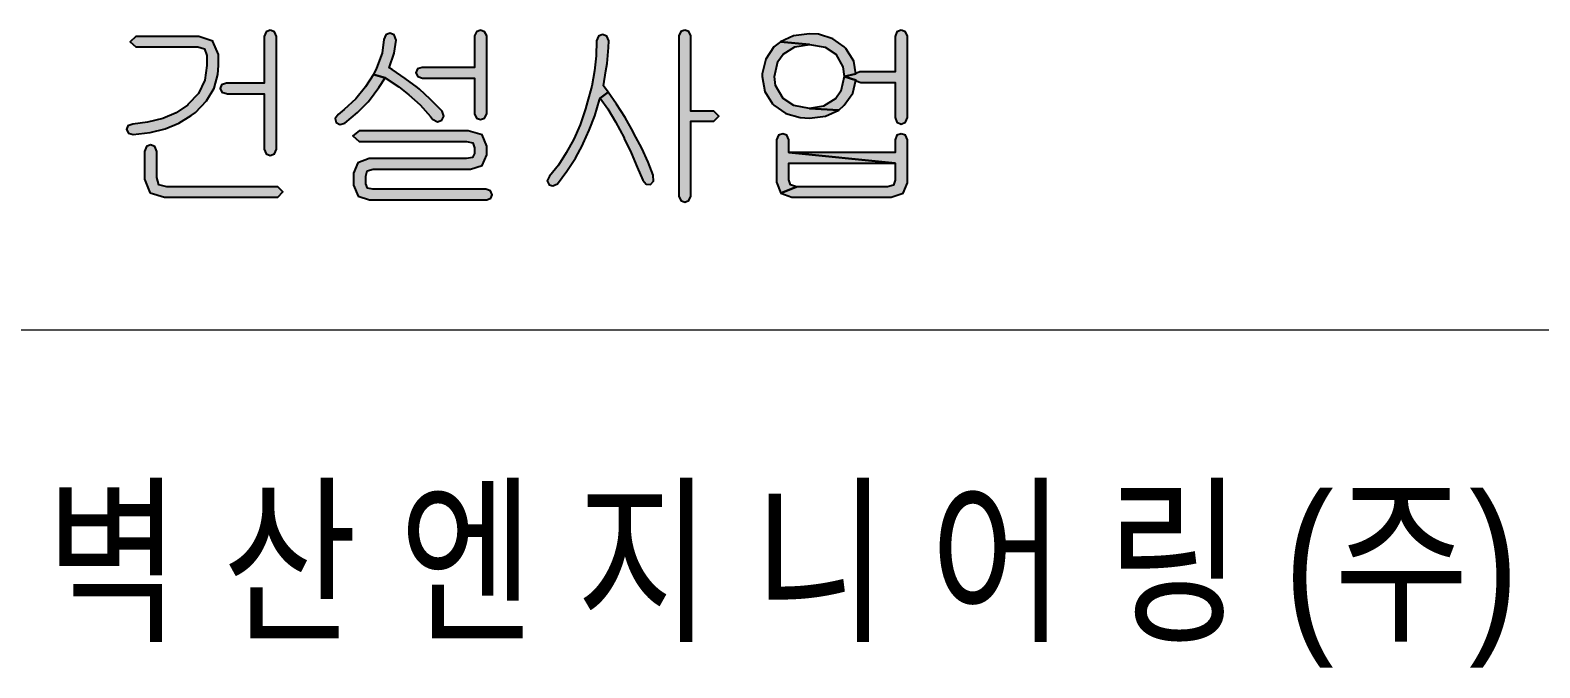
# Model space of a CAD drawing. Header units: inches. Extents: x 1155 to 1996, y 2 to 596.
# Drawn here: x 1915.51 to 1955.85, y 102.64 to 119.68 of the extents above; entities that cross this region are included whole.
import ezdxf

# ---------------------------------------------------------------- set-up
doc = ezdxf.new("R2010")
doc.units = ezdxf.units.IN
doc.header["$MEASUREMENT"] = 0
doc.layers.add('BG 0 -1', color=7, linetype='Continuous')
doc.layers.add('BG Default', color=7, linetype='Continuous')
doc.styles.add('Arial', font='arial.ttf')

msp = doc.modelspace()

# ---------------------------------------------------------------- hatches: boundary and pattern name
at = {"layer": 'BG Default', "linetype": 'Continuous'}
for points in [[(1919.98, 119.503), (1918.336, 119.503), (1918.182, 119.367), (1918.336, 119.231), (1919.989, 119.231), (1920.171, 119.176), (1920.234, 119.004), (1920.234, 118.731), (1920.18, 118.341), (1920.007, 117.987), (1919.726, 117.687), (1919.717, 117.669), (1919.408, 117.469), (1919.054, 117.314), (1918.645, 117.215), (1918.254, 117.169), (1918.118, 117.124), (1918.082, 117.024), (1918.136, 116.924), (1918.263, 116.888), (1918.718, 116.942), (1919.117, 117.042), (1919.481, 117.196), (1919.807, 117.396), (1919.926, 117.478), (1920.225, 117.787), (1920.425, 118.123), (1920.525, 118.495), (1920.543, 118.731), (1920.543, 119.022), (1920.389, 119.376), (1920.389, 119.385), (1920.016, 119.503)], [(1921.924, 119.676), (1921.815, 119.63), (1921.76, 119.503), (1921.76, 118.259), (1920.752, 118.259), (1920.625, 118.214), (1920.589, 118.114), (1920.634, 118.023), (1920.779, 117.977), (1921.76, 117.977), (1921.76, 116.497), (1921.815, 116.37), (1921.924, 116.324), (1922.042, 116.37), (1922.096, 116.497), (1922.096, 119.503), (1922.042, 119.63)], [(1927.546, 119.676), (1927.437, 119.63), (1927.382, 119.522), (1927.382, 118.677), (1925.984, 118.677), (1925.857, 118.64), (1925.82, 118.541), (1925.866, 118.441), (1925.993, 118.395), (1927.382, 118.395), (1927.382, 117.442), (1927.437, 117.324), (1927.546, 117.287), (1927.655, 117.324), (1927.709, 117.442), (1927.709, 119.522), (1927.655, 119.63)], [(1930.807, 119.558), (1930.698, 119.512), (1930.643, 119.394), (1930.634, 118.995), (1930.589, 118.586), (1930.516, 118.177), (1930.407, 117.769), (1930.352, 117.578), (1930.207, 117.151), (1930.035, 116.76), (1929.835, 116.397), (1929.626, 116.07), (1929.39, 115.779), (1929.326, 115.652), (1929.381, 115.543), (1929.481, 115.516), (1929.599, 115.571), (1929.853, 115.907), (1930.08, 116.252), (1930.271, 116.606), (1930.289, 116.651), (1930.452, 117.006), (1930.598, 117.387), (1930.725, 117.814), (1930.743, 117.859), (1930.952, 118.023), (1930.834, 118.186), (1930.897, 118.586), (1930.925, 118.786), (1930.961, 119.213), (1930.97, 119.394), (1930.916, 119.512)], [(1933.005, 119.676), (1932.896, 119.64), (1932.841, 119.522), (1932.841, 115.244), (1932.896, 115.126), (1933.005, 115.08), (1933.114, 115.126), (1933.168, 115.244), (1933.168, 117.242), (1933.777, 117.242), (1933.913, 117.378), (1933.777, 117.514), (1933.168, 117.514), (1933.168, 119.522), (1933.114, 119.64)], [(1938.79, 119.676), (1938.672, 119.63), (1938.627, 119.503), (1938.627, 118.559), (1937.682, 118.559), (1937.573, 118.522), (1937.573, 118.513), (1937.264, 118.441), (1937.573, 118.341), (1937.582, 118.323), (1937.709, 118.277), (1938.627, 118.277), (1938.627, 117.342), (1938.672, 117.215), (1938.79, 117.169), (1938.899, 117.215), (1938.954, 117.342), (1938.954, 119.512), (1938.899, 119.63)], [(1918.727, 116.615), (1918.618, 116.57), (1918.563, 116.433), (1918.563, 115.698), (1918.708, 115.343), (1918.718, 115.334), (1919.099, 115.216), (1919.108, 115.216), (1922.124, 115.216), (1922.26, 115.353), (1922.124, 115.489), (1919.163, 115.489), (1918.945, 115.543), (1918.89, 115.743), (1918.89, 116.433), (1918.836, 116.57)], [(1927.21, 116.987), (1924.303, 116.987), (1924.131, 116.851), (1924.303, 116.706), (1927.174, 116.706), (1927.337, 116.67), (1927.382, 116.533), (1927.382, 116.379), (1927.328, 116.27), (1927.174, 116.243), (1924.567, 116.243), (1924.267, 116.134), (1924.149, 115.852), (1924.149, 115.534), (1924.276, 115.244), (1924.576, 115.144), (1927.709, 115.144), (1927.818, 115.189), (1927.855, 115.28), (1927.809, 115.38), (1927.682, 115.425), (1924.667, 115.425), (1924.521, 115.452), (1924.476, 115.571), (1924.476, 115.779), (1924.512, 115.916), (1924.676, 115.961), (1927.273, 115.961), (1927.591, 116.061), (1927.709, 116.343), (1927.709, 116.579), (1927.591, 116.878)], [(1938.79, 116.906), (1938.672, 116.869), (1938.627, 116.742), (1938.627, 116.406), (1935.784, 116.406), (1938.627, 116.125), (1938.627, 115.67), (1938.581, 115.534), (1938.418, 115.489), (1935.993, 115.489), (1935.566, 115.325), (1935.866, 115.216), (1938.518, 115.216), (1938.836, 115.325), (1938.954, 115.598), (1938.954, 116.742), (1938.899, 116.869)]]:
    msp.add_hatch(color=3, dxfattribs=at).paths.add_polyline_path(points)
at = {"layer": 'BG Default', "linetype": 'ByBlock'}
for points in [[(1924.994, 118.404), (1925.357, 118.159), (1925.629, 117.95), (1925.929, 117.678), (1926.211, 117.369), (1926.265, 117.296), (1926.392, 117.224), (1926.51, 117.269), (1926.565, 117.378), (1926.52, 117.514), (1926.202, 117.832), (1925.911, 118.096), (1925.857, 118.141), (1925.53, 118.386), (1925.184, 118.622), (1925.103, 118.668), (1925.239, 119.058), (1925.293, 119.413), (1925.239, 119.549), (1925.121, 119.594), (1925.012, 119.549), (1924.957, 119.431), (1924.912, 119.058), (1924.767, 118.659), (1924.685, 118.495)], [(1937.573, 118.513), (1937.519, 118.849), (1937.31, 119.185), (1937.264, 119.231), (1936.956, 119.449), (1936.574, 119.567), (1936.338, 119.576), (1935.911, 119.522), (1935.557, 119.367), (1936.338, 119.294), (1936.756, 119.222), (1937.037, 119.031), (1937.228, 118.695), (1937.264, 118.441)], [(1935.557, 119.367), (1935.384, 119.231), (1935.166, 118.904), (1935.075, 118.513), (1935.075, 118.441), (1935.139, 118.041), (1935.348, 117.705), (1935.384, 117.669), (1935.702, 117.451), (1936.084, 117.342), (1936.338, 117.324), (1936.765, 117.378), (1937.119, 117.541), (1936.338, 117.587), (1935.92, 117.66), (1935.629, 117.85), (1935.43, 118.195), (1935.402, 118.441), (1935.493, 118.84), (1935.629, 119.031), (1935.947, 119.231), (1936.338, 119.294)], [(1924.685, 118.495), (1924.467, 118.159), (1924.213, 117.841), (1923.904, 117.56), (1923.74, 117.423), (1923.659, 117.314), (1923.686, 117.205), (1923.786, 117.16), (1923.922, 117.196), (1924.258, 117.478), (1924.54, 117.759), (1924.576, 117.805), (1924.83, 118.141), (1924.994, 118.404)], [(1937.119, 117.541), (1937.264, 117.669), (1937.491, 117.996), (1937.573, 118.341), (1937.264, 118.441), (1937.174, 118.05), (1937.037, 117.85), (1936.71, 117.65), (1936.338, 117.587)], [(1937.264, 118.441), (1937.174, 118.05), (1937.037, 117.85), (1936.71, 117.65), (1936.338, 117.587), (1937.119, 117.541), (1937.264, 117.669), (1937.491, 117.996), (1937.573, 118.341)], [(1930.743, 117.859), (1930.943, 117.578), (1931.152, 117.224), (1931.379, 116.797), (1931.379, 116.779), (1931.57, 116.397), (1931.733, 116.016), (1931.878, 115.67), (1931.969, 115.561), (1932.087, 115.552), (1932.169, 115.643), (1932.16, 115.798), (1932.024, 116.152), (1931.851, 116.524), (1931.642, 116.915), (1931.624, 116.96), (1931.406, 117.342), (1931.179, 117.696), (1930.952, 118.023)], [(1938.627, 116.125), (1935.784, 116.406), (1935.784, 116.742), (1935.729, 116.869), (1935.62, 116.906), (1935.511, 116.869), (1935.457, 116.742), (1935.457, 115.616), (1935.566, 115.325), (1935.993, 115.489), (1935.829, 115.543), (1935.784, 115.68), (1935.784, 116.125)]]:
    msp.add_hatch(color=3, dxfattribs=at).paths.add_polyline_path(points)

# ---------------------------------------------------------------- linework, layer by layer
at = {"layer": 'BG 0 -1', "color": 7, "linetype": 'Continuous', "lineweight": 9}
msp.add_line((1821.558, 111.671), (1970.825, 111.671), dxfattribs=at)
at = {"layer": 'BG 0 -1', "color": 3, "linetype": 'Continuous', "lineweight": 25}
for points in [[(1925.121, 119.594), (1925.012, 119.549), (1924.957, 119.431), (1924.912, 119.058), (1924.767, 118.659), (1924.685, 118.495), (1924.994, 118.404), (1925.357, 118.159), (1925.629, 117.95), (1925.929, 117.678), (1926.211, 117.369), (1926.265, 117.296), (1926.392, 117.224), (1926.51, 117.269), (1926.565, 117.378), (1926.52, 117.514), (1926.202, 117.832), (1925.911, 118.096), (1925.857, 118.141), (1925.53, 118.386), (1925.184, 118.622), (1925.103, 118.668), (1925.239, 119.058), (1925.293, 119.413), (1925.239, 119.549)], [(1936.338, 119.576), (1935.911, 119.522), (1935.557, 119.367), (1936.338, 119.294), (1936.756, 119.222), (1937.037, 119.031), (1937.228, 118.695), (1937.264, 118.441), (1937.573, 118.513), (1937.519, 118.849), (1937.31, 119.185), (1937.264, 119.231), (1936.956, 119.449), (1936.574, 119.567)], [(1935.557, 119.367), (1935.384, 119.231), (1935.166, 118.904), (1935.075, 118.513), (1935.075, 118.441), (1935.139, 118.041), (1935.348, 117.705), (1935.384, 117.669), (1935.702, 117.451), (1936.084, 117.342), (1936.338, 117.324), (1936.765, 117.378), (1937.119, 117.541), (1936.338, 117.587), (1935.92, 117.66), (1935.629, 117.85), (1935.43, 118.195), (1935.402, 118.441), (1935.493, 118.84), (1935.629, 119.031), (1935.947, 119.231), (1936.338, 119.294)], [(1924.685, 118.495), (1924.467, 118.159), (1924.213, 117.841), (1923.904, 117.56), (1923.74, 117.423), (1923.659, 117.314), (1923.686, 117.205), (1923.786, 117.16), (1923.922, 117.196), (1924.258, 117.478), (1924.54, 117.759), (1924.576, 117.805), (1924.83, 118.141), (1924.994, 118.404)], [(1937.264, 118.441), (1937.174, 118.05), (1937.037, 117.85), (1936.71, 117.65), (1936.338, 117.587), (1937.119, 117.541), (1937.264, 117.669), (1937.491, 117.996), (1937.573, 118.341)], [(1930.952, 118.023), (1930.743, 117.859), (1930.943, 117.578), (1931.152, 117.224), (1931.379, 116.797), (1931.379, 116.779), (1931.57, 116.397), (1931.733, 116.016), (1931.878, 115.67), (1931.969, 115.561), (1932.087, 115.552), (1932.169, 115.643), (1932.16, 115.798), (1932.024, 116.152), (1931.851, 116.524), (1931.642, 116.915), (1931.624, 116.96), (1931.406, 117.342), (1931.179, 117.696)], [(1935.62, 116.906), (1935.511, 116.869), (1935.457, 116.742), (1935.457, 115.616), (1935.566, 115.325), (1935.993, 115.489), (1935.829, 115.543), (1935.784, 115.68), (1935.784, 116.125), (1938.627, 116.125), (1935.784, 116.406), (1935.784, 116.742), (1935.729, 116.869)]]:
    msp.add_lwpolyline(points, close=True, dxfattribs=at)
at = {"layer": 'BG Default', "color": 3, "linetype": 'Continuous', "lineweight": 25}
for points in [[(1919.98, 119.503), (1918.336, 119.503), (1918.182, 119.367), (1918.336, 119.231), (1919.989, 119.231), (1920.171, 119.176), (1920.234, 119.004), (1920.234, 118.731), (1920.18, 118.341), (1920.007, 117.987), (1919.726, 117.687), (1919.717, 117.669), (1919.408, 117.469), (1919.054, 117.314), (1918.645, 117.215), (1918.254, 117.169), (1918.118, 117.124), (1918.082, 117.024), (1918.136, 116.924), (1918.263, 116.888), (1918.718, 116.942), (1919.117, 117.042), (1919.481, 117.196), (1919.807, 117.396), (1919.926, 117.478), (1920.225, 117.787), (1920.425, 118.123), (1920.525, 118.495), (1920.543, 118.731), (1920.543, 119.022), (1920.389, 119.376), (1920.389, 119.385), (1920.016, 119.503)], [(1921.924, 119.676), (1921.815, 119.63), (1921.76, 119.503), (1921.76, 118.259), (1920.752, 118.259), (1920.625, 118.214), (1920.589, 118.114), (1920.634, 118.023), (1920.779, 117.977), (1921.76, 117.977), (1921.76, 116.497), (1921.815, 116.37), (1921.924, 116.324), (1922.042, 116.37), (1922.096, 116.497), (1922.096, 119.503), (1922.042, 119.63)], [(1927.546, 119.676), (1927.437, 119.63), (1927.382, 119.522), (1927.382, 118.677), (1925.984, 118.677), (1925.857, 118.64), (1925.82, 118.541), (1925.866, 118.441), (1925.993, 118.395), (1927.382, 118.395), (1927.382, 117.442), (1927.437, 117.324), (1927.546, 117.287), (1927.655, 117.324), (1927.709, 117.442), (1927.709, 119.522), (1927.655, 119.63)], [(1930.807, 119.558), (1930.698, 119.512), (1930.643, 119.394), (1930.634, 118.995), (1930.589, 118.586), (1930.516, 118.177), (1930.407, 117.769), (1930.352, 117.578), (1930.207, 117.151), (1930.035, 116.76), (1929.835, 116.397), (1929.626, 116.07), (1929.39, 115.779), (1929.326, 115.652), (1929.381, 115.543), (1929.481, 115.516), (1929.599, 115.571), (1929.853, 115.907), (1930.08, 116.252), (1930.271, 116.606), (1930.289, 116.651), (1930.452, 117.006), (1930.598, 117.387), (1930.725, 117.814), (1930.743, 117.859), (1930.952, 118.023), (1930.834, 118.186), (1930.897, 118.586), (1930.925, 118.786), (1930.961, 119.213), (1930.97, 119.394), (1930.916, 119.512)], [(1933.005, 119.676), (1932.896, 119.64), (1932.841, 119.522), (1932.841, 115.244), (1932.896, 115.126), (1933.005, 115.08), (1933.114, 115.126), (1933.168, 115.244), (1933.168, 117.242), (1933.777, 117.242), (1933.913, 117.378), (1933.777, 117.514), (1933.168, 117.514), (1933.168, 119.522), (1933.114, 119.64)], [(1938.79, 119.676), (1938.672, 119.63), (1938.627, 119.503), (1938.627, 118.559), (1937.682, 118.559), (1937.573, 118.522), (1937.573, 118.513), (1937.264, 118.441), (1937.573, 118.341), (1937.582, 118.323), (1937.709, 118.277), (1938.627, 118.277), (1938.627, 117.342), (1938.672, 117.215), (1938.79, 117.169), (1938.899, 117.215), (1938.954, 117.342), (1938.954, 119.512), (1938.899, 119.63)], [(1918.727, 116.615), (1918.618, 116.57), (1918.563, 116.433), (1918.563, 115.698), (1918.708, 115.343), (1918.718, 115.334), (1919.099, 115.216), (1919.108, 115.216), (1922.124, 115.216), (1922.26, 115.353), (1922.124, 115.489), (1919.163, 115.489), (1918.945, 115.543), (1918.89, 115.743), (1918.89, 116.433), (1918.836, 116.57)], [(1927.21, 116.987), (1924.303, 116.987), (1924.131, 116.851), (1924.303, 116.706), (1927.174, 116.706), (1927.337, 116.67), (1927.382, 116.533), (1927.382, 116.379), (1927.328, 116.27), (1927.174, 116.243), (1924.567, 116.243), (1924.267, 116.134), (1924.149, 115.852), (1924.149, 115.534), (1924.276, 115.244), (1924.576, 115.144), (1927.709, 115.144), (1927.818, 115.189), (1927.855, 115.28), (1927.809, 115.38), (1927.682, 115.425), (1924.667, 115.425), (1924.521, 115.452), (1924.476, 115.571), (1924.476, 115.779), (1924.512, 115.916), (1924.676, 115.961), (1927.273, 115.961), (1927.591, 116.061), (1927.709, 116.343), (1927.709, 116.579), (1927.591, 116.878)], [(1938.79, 116.906), (1938.672, 116.869), (1938.627, 116.742), (1938.627, 116.406), (1935.784, 116.406), (1938.627, 116.125), (1938.627, 115.67), (1938.581, 115.534), (1938.418, 115.489), (1935.993, 115.489), (1935.566, 115.325), (1935.866, 115.216), (1938.518, 115.216), (1938.836, 115.325), (1938.954, 115.598), (1938.954, 116.742), (1938.899, 116.869)]]:
    msp.add_lwpolyline(points, close=True, dxfattribs=at)
at = {"layer": 'BG Default', "color": 7, "linetype": 'Continuous', "lineweight": 0}
for points in [[(1924.994, 118.404), (1925.357, 118.159), (1925.629, 117.95), (1925.929, 117.678), (1926.211, 117.369), (1926.265, 117.296), (1926.392, 117.224), (1926.51, 117.269), (1926.565, 117.378), (1926.52, 117.514), (1926.202, 117.832), (1925.911, 118.096), (1925.857, 118.141), (1925.53, 118.386), (1925.184, 118.622), (1925.103, 118.668), (1925.239, 119.058), (1925.293, 119.413), (1925.239, 119.549), (1925.121, 119.594), (1925.012, 119.549), (1924.957, 119.431), (1924.912, 119.058), (1924.767, 118.659), (1924.685, 118.495)], [(1937.573, 118.513), (1937.519, 118.849), (1937.31, 119.185), (1937.264, 119.231), (1936.956, 119.449), (1936.574, 119.567), (1936.338, 119.576), (1935.911, 119.522), (1935.557, 119.367), (1936.338, 119.294), (1936.756, 119.222), (1937.037, 119.031), (1937.228, 118.695), (1937.264, 118.441)], [(1935.557, 119.367), (1935.384, 119.231), (1935.166, 118.904), (1935.075, 118.513), (1935.075, 118.441), (1935.139, 118.041), (1935.348, 117.705), (1935.384, 117.669), (1935.702, 117.451), (1936.084, 117.342), (1936.338, 117.324), (1936.765, 117.378), (1937.119, 117.541), (1936.338, 117.587), (1935.92, 117.66), (1935.629, 117.85), (1935.43, 118.195), (1935.402, 118.441), (1935.493, 118.84), (1935.629, 119.031), (1935.947, 119.231), (1936.338, 119.294)], [(1924.685, 118.495), (1924.467, 118.159), (1924.213, 117.841), (1923.904, 117.56), (1923.74, 117.423), (1923.659, 117.314), (1923.686, 117.205), (1923.786, 117.16), (1923.922, 117.196), (1924.258, 117.478), (1924.54, 117.759), (1924.576, 117.805), (1924.83, 118.141), (1924.994, 118.404)], [(1937.119, 117.541), (1937.264, 117.669), (1937.491, 117.996), (1937.573, 118.341), (1937.264, 118.441), (1937.174, 118.05), (1937.037, 117.85), (1936.71, 117.65), (1936.338, 117.587)], [(1937.264, 118.441), (1937.174, 118.05), (1937.037, 117.85), (1936.71, 117.65), (1936.338, 117.587), (1937.119, 117.541), (1937.264, 117.669), (1937.491, 117.996), (1937.573, 118.341)], [(1930.743, 117.859), (1930.943, 117.578), (1931.152, 117.224), (1931.379, 116.797), (1931.379, 116.779), (1931.57, 116.397), (1931.733, 116.016), (1931.878, 115.67), (1931.969, 115.561), (1932.087, 115.552), (1932.169, 115.643), (1932.16, 115.798), (1932.024, 116.152), (1931.851, 116.524), (1931.642, 116.915), (1931.624, 116.96), (1931.406, 117.342), (1931.179, 117.696), (1930.952, 118.023)], [(1938.627, 116.125), (1935.784, 116.406), (1935.784, 116.742), (1935.729, 116.869), (1935.62, 116.906), (1935.511, 116.869), (1935.457, 116.742), (1935.457, 115.616), (1935.566, 115.325), (1935.993, 115.489), (1935.829, 115.543), (1935.784, 115.68), (1935.784, 116.125)]]:
    msp.add_lwpolyline(points, close=True, dxfattribs=at)

# ---------------------------------------------------------------- texts
at = {"layer": 'BG 0 -1', "color": 7, "style": 'Arial', "width": 0.808848}
msp.add_text('벽 산 엔 지 니 어 링 (주)', height=3.5574, dxfattribs=at).set_placement((1915.919, 103.708))

doc.saveas('drawing.dxf')
